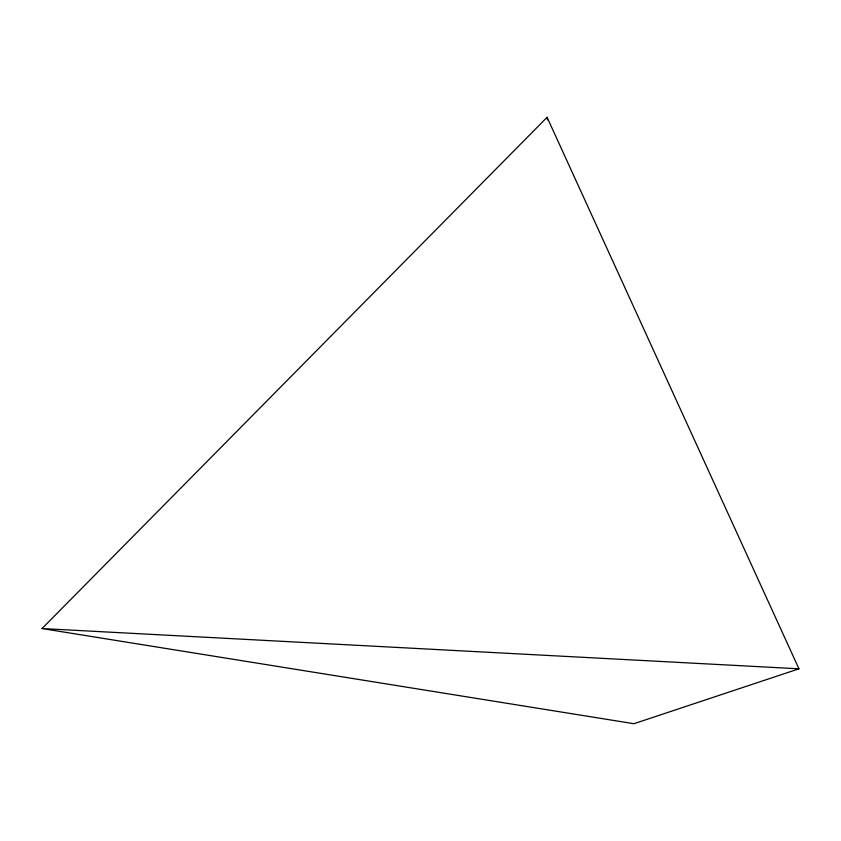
<?xml version="1.0" encoding="UTF-8"?>
<svg xmlns="http://www.w3.org/2000/svg" width="841" height="841" viewBox="0 0 841 841"><rect width="100%" height="100%" fill="white"/><g stroke="black" fill="none" stroke-linecap="round" stroke-linejoin="round"><path stroke-width="1.26" d="M42.05 628.553L547.092 117.288L798.95 668.805L633.935 723.712L42.05 628.553L798.95 668.805M547.092 117.288L547.459 119.885"/></g></svg>
